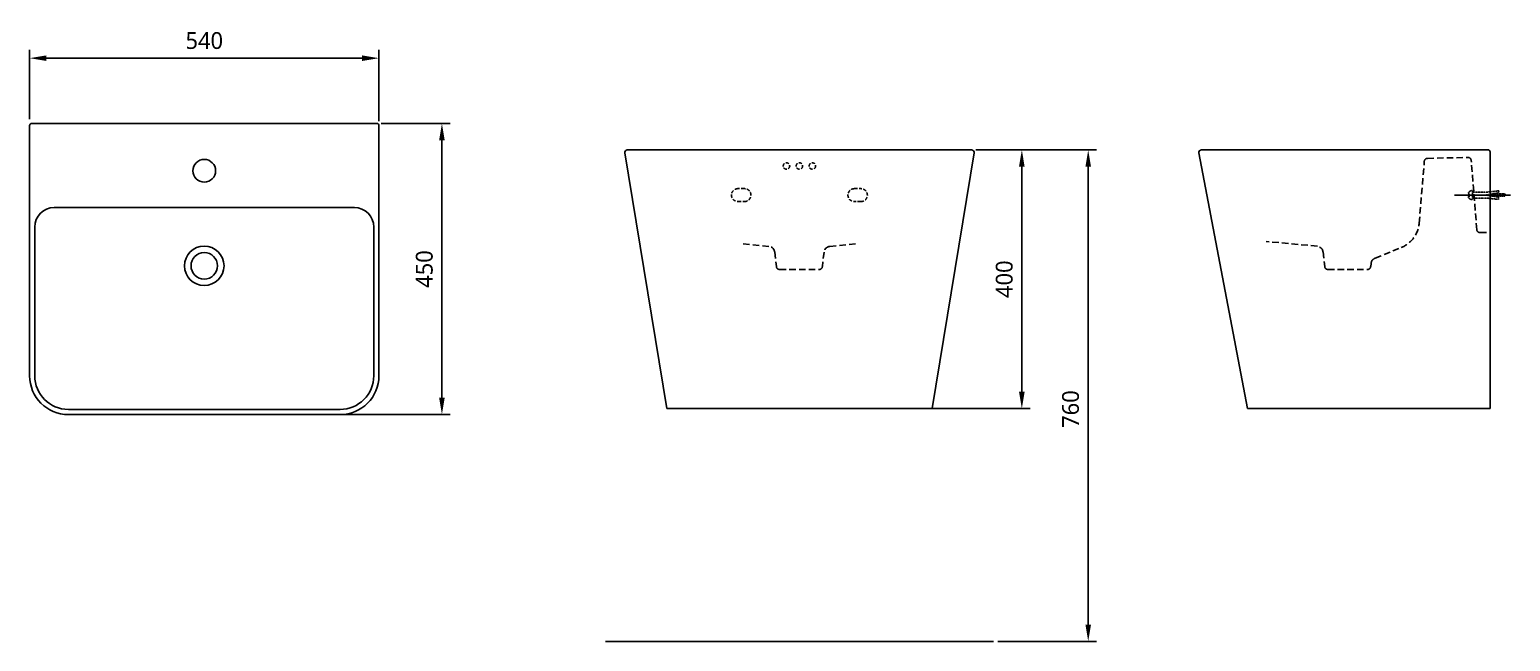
# Model space of a CAD drawing. Extents: x 7158 to 12856, y -4678 to -2578.
# Drawn here: x 10567 to 12856, y -4167 to -3221 of the extents above; entities that cross this region are included whole.
import ezdxf

# ---------------------------------------------------------------- set-up
doc = ezdxf.new("R2010")
doc.units = 0
doc.header["$LTSCALE"] = 20
doc.header["$MEASUREMENT"] = 0
for name, pattern in [('CENTER2', [1.125, 0.75, -0.125, 0.125, -0.125]), ('HIDDEN', [0.375, 0.25, -0.125]), ('HIDDEN2', [0.1875, 0.125, -0.0625])]:
    doc.linetypes.add(name, pattern=pattern)
doc.layers.get('0').update_dxf_attribs({"linetype": 'CONTINUOUS'})
doc.layers.get('DEFPOINTS').update_dxf_attribs({"linetype": 'CONTINUOUS'})
for name, color, linetype in [('1', 1, 'CONTINUOUS'), ('2', 2, 'HIDDEN'), ('3', 3, 'CONTINUOUS')]:
    doc.layers.add(name, color=color, linetype=linetype)
doc.styles.get("Standard").update_dxf_attribs({"font": 'NanumGothic.ttf'})
doc.dimstyles.get("Standard").update_dxf_attribs({"dimtxt": 2.5, "dimasz": 2, "dimexe": 2, "dimexo": 1, "dimgap": 1.5, "dimtad": 1, "dimdec": 0, "dimlfac": 10, "dimrnd": 0.5, "dimzin": 0, "dimdsep": 46, "dimtxsty": 'Standard', "dimcen": 0, "dimclrt": 2, "dimadec": 0, "dimazin": 0, "dimtfac": 1, "dimtdec": 0, "dimtmove": 0, "dimatfit": 3, "dimfxl": 1, "dimtolj": 1, "dimtzin": 0, "dimarcsym": 0})

# ---------------------------------------------------------------- blocks, each defined once
blk = doc.blocks.new('*D72')
at = {"color": 3, "lineweight": -2, "transparency": 16777216}
for p, q in [((11110.7, -3366.6), (11217.5, -3366.6)), ((11204.5, -3392.6), (11204.5, -3790.6)), ((11053.7, -3816.6), (11217.5, -3816.6))]:
    blk.add_line(p, q, dxfattribs=at)
at = {"color": 3, "transparency": 16777216}
for points in [[(11200.2, -3392.6), (11208.8, -3392.6), (11204.5, -3366.6)], [(11200.2, -3790.6), (11208.8, -3790.6), (11204.5, -3816.6)]]:
    blk.add_solid(points, dxfattribs=at)
at = {"layer": 'DEFPOINTS', "color": 0, "transparency": 16777216}
for p in [(11104.2, -3366.6), (11047.2, -3816.6), (11204.5, -3816.6)]:
    blk.add_point(p, dxfattribs=at)
at = {"color": 2, "transparency": 16777216, "insert": (11177.4, -3591.6), "char_height": 26, "attachment_point": 5, "rotation": 90}
blk.add_mtext('\\A1;450', dxfattribs=at)
blk = doc.blocks.new('*D73')
at = {"color": 3, "lineweight": -2, "transparency": 16777216}
for p, q in [((10567.2, -3360.1), (10567.2, -3252.6)), ((10593.2, -3265.6), (11081.2, -3265.6)), ((11107.2, -3363.1), (11107.2, -3252.6))]:
    blk.add_line(p, q, dxfattribs=at)
at = {"color": 3, "transparency": 16777216}
for points in [[(10593.2, -3261.3), (10593.2, -3269.9), (10567.2, -3265.6)], [(11081.2, -3261.3), (11081.2, -3269.9), (11107.2, -3265.6)]]:
    blk.add_solid(points, dxfattribs=at)
at = {"layer": 'DEFPOINTS', "color": 0, "transparency": 16777216}
for p in [(11107.2, -3265.6), (10567.2, -3366.6), (11107.2, -3369.6)]:
    blk.add_point(p, dxfattribs=at)
at = {"color": 2, "transparency": 16777216, "insert": (10837.2, -3238.5), "char_height": 26, "attachment_point": 5}
blk.add_mtext('\\A1;540', dxfattribs=at)
blk = doc.blocks.new('*D74')
at = {"layer": '3', "color": 3, "lineweight": -2, "transparency": 16777216}
for p, q in [((12029.6, -3407.3), (12113.9, -3407.3)), ((12100.9, -3433.3), (12100.9, -3781.3)), ((11958.6, -3807.3), (12113.9, -3807.3))]:
    blk.add_line(p, q, dxfattribs=at)
at = {"layer": '3', "color": 3, "transparency": 16777216}
for points in [[(12096.5, -3433.3), (12105.2, -3433.3), (12100.9, -3407.3)], [(12096.5, -3781.3), (12105.2, -3781.3), (12100.9, -3807.3)]]:
    blk.add_solid(points, dxfattribs=at)
at = {"layer": 'DEFPOINTS', "color": 0, "transparency": 16777216}
for p in [(12023.1, -3407.3), (11952.1, -3807.3), (12100.9, -3807.3)]:
    blk.add_point(p, dxfattribs=at)
at = {"layer": '3', "color": 2, "transparency": 16777216, "insert": (12073.8, -3607.3), "char_height": 26, "attachment_point": 5, "rotation": 90}
blk.add_mtext('\\A1;400', dxfattribs=at)
blk = doc.blocks.new('*D75')
at = {"color": 3, "lineweight": -2, "transparency": 16777216}
for p, q in [((12029.6, -3407.3), (12216.5, -3407.3)), ((12203.5, -3433.3), (12203.5, -4141.3)), ((12063.6, -4167.3), (12216.5, -4167.3))]:
    blk.add_line(p, q, dxfattribs=at)
at = {"color": 3, "transparency": 16777216}
for points in [[(12199.2, -3433.3), (12207.8, -3433.3), (12203.5, -3407.3)], [(12199.2, -4141.3), (12207.8, -4141.3), (12203.5, -4167.3)]]:
    blk.add_solid(points, dxfattribs=at)
at = {"layer": 'DEFPOINTS', "color": 0, "transparency": 16777216}
for p in [(12023.1, -3407.3), (12057.1, -4167.3), (12203.5, -4167.3)]:
    blk.add_point(p, dxfattribs=at)
at = {"color": 2, "transparency": 16777216, "insert": (12176.3, -3808.1), "char_height": 26, "attachment_point": 5, "rotation": 90}
blk.add_mtext('\\A1;760', dxfattribs=at)

msp = doc.modelspace()

# ---------------------------------------------------------------- linework, layer by layer
for p, q in [((10567.2, -3369.6), (10567.2, -3756.6)), ((10570.2, -3366.6), (11104.2, -3366.6)), ((11107.2, -3756.6), (11107.2, -3369.6)), ((11491.1, -3407.3), (12023.1, -3407.3)), ((11491.1, -3407.3), (12023.1, -3407.3)), ((12378.6, -3407.3), (12821.6, -3407.3)), ((12824.6, -3807.3), (12824.6, -3410.3)), ((11552.1, -3807.3), (11487.1, -3411.9)), ((11962.1, -3807.3), (12027, -3411.9)), ((12449.6, -3807.3), (12374.6, -3412)), ((10605.2, -3496.6), (11069.2, -3496.6)), ((10575.2, -3526.6), (10575.2, -3756.6)), ((11099.2, -3756.6), (11099.2, -3526.6)), ((10627.2, -3808.6), (11047.2, -3808.6)), ((10627.2, -3816.6), (11047.2, -3816.6)), ((11552.1, -3807.3), (11962.1, -3807.3)), ((12449.6, -3807.3), (12824.6, -3807.3))]:
    msp.add_line(p, q)
at = {"color": 7, "linetype": 'CENTER2', "ltscale": 0.05}
msp.add_line((12856, -3477.3), (12769.4, -3477.3), dxfattribs=at)
at = {"color": 7, "linetype": 'HIDDEN2', "ltscale": 0.05}
msp.add_lwpolyline([(12797.3, -3484.3), (12797.3, -3470.2, 0.316317), (12790.7, -3474.9), (12792.5, -3474.9), (12792.5, -3479.7), (12790.7, -3479.7, 0.316317)], format="xyb", close=True, dxfattribs=at)
for points in [[(12797.3, -3481.8), (12813.1, -3481.8), (12818.2, -3481.8), (12837.8, -3483.9), (12837.5, -3480.4), (12818.2, -3477.3), (12837.5, -3473.9), (12838.2, -3470.7), (12818.2, -3472.8), (12813.1, -3472.8), (12797.3, -3472.8)], [(12829.3, -3479.1), (12847.8, -3479.1), (12847.8, -3475.5), (12828.4, -3475.5)]]:
    msp.add_lwpolyline(points, dxfattribs=at)
msp.add_circle((10837.2, -3439.6), 17.5)
for centre, radius, start, end in [((10570.2, -3369.6), 3, 90, 180), ((11104.2, -3369.6), 3, 0, 90), ((11491.1, -3411.3), 4, 90, 189.329), ((12023.1, -3411.3), 4, 350.671, 90), ((12378.6, -3411.3), 4, 90, 190.7344), ((12821.6, -3410.3), 3, 0, 90), ((10605.2, -3526.6), 30, 90, 180), ((11069.2, -3526.6), 30, 0, 90), ((10837.2, -3586.6), 30.5, 90, 270), ((10837.2, -3586.6), 20.5, 90, 270), ((10837.2, -3586.6), 30.5, 270, 90), ((10837.2, -3586.6), 20.5, 270, 90), ((10627.2, -3756.6), 60, 180, 270), ((10627.2, -3756.6), 52, 180, 270), ((11047.2, -3756.6), 60, 270, 0), ((11047.2, -3756.6), 52, 270, 0)]:
    msp.add_arc(centre, radius, start, end)
at = {"layer": '1'}
msp.add_line((11457.1, -4167.3), (12057.1, -4167.3), dxfattribs=at)
at = {"layer": '2', "ltscale": 2}
for p, q in [((12715, -3520.6), (12723, -3425.1)), ((12727.8, -3420.5), (12790.4, -3419)), ((12804.1, -3530.8), (12795.5, -3423.6)), ((12809, -3535.3), (12824.6, -3535.3)), ((11710, -3556.7), (11667.5, -3552.4)), ((11718.9, -3565.4), (11721.6, -3587.8)), ((11795.2, -3565.4), (11792.6, -3587.8)), ((11804.2, -3556.7), (11846.7, -3552.4)), ((12557.7, -3556.3, 0), (12478.8, -3549, 0)), ((12566.4, -3565, 0), (12569, -3587.8)), ((12646.8, -3574.9), (12687.1, -3558.5)), ((11726.5, -3592.3), (11787.6, -3592.3)), ((12574, -3592.3), (12635.1, -3592.3)), ((12640.7, -3583), (12640.1, -3587.8))]:
    msp.add_line(p, q, dxfattribs=at)
at = {"layer": '2'}
for p, q in [((11672.1, -3467.3), (11662.1, -3467.3)), ((11842.1, -3467.3), (11852.1, -3467.3)), ((11842.1, -3467.3), (11852.1, -3467.3)), ((11662.1, -3487.3), (11672.1, -3487.3)), ((11852.1, -3487.3), (11842.1, -3487.3)), ((11852.1, -3487.3), (11842.1, -3487.3))]:
    msp.add_line(p, q, dxfattribs=at)
for centre in [(11737.1, -3432.3), (11757.1, -3432.3), (11777.1, -3432.3)]:
    msp.add_circle(centre, 5, dxfattribs=at)
at = {"layer": '2', "ltscale": 2}
for centre, radius, start, end in [((12727.9, -3425.5), 5, 91.322, 175.2321), ((12790.5, -3424), 5, 5.0457, 91.322), ((12670.2, -3516.8), 45, 292.0918, 355.2321), ((12809, -3530.3), 5, 186.6044, 270), ((11709, -3566.6), 10, 6.6755, 84.3316), ((11805.1, -3566.6), 10, 95.6684, 173.3245), ((12556.4, -3566.2, 0), 10, 6.6755, 82.7173), ((11726.5, -3587.3), 5, 186.6755, 270), ((11787.6, -3587.3), 5, 270, 353.3245), ((12574, -3587.3), 5, 186.6755, 270), ((12635.1, -3587.3), 5, 270, 353.3245), ((12650.6, -3584.1), 10, 112.0918, 173.3245)]:
    msp.add_arc(centre, radius, start, end, dxfattribs=at)
at = {"layer": '2'}
for centre, start, end in [((11662.1, -3477.3), 90, 270), ((11672.1, -3477.3), 270, 90), ((11842.1, -3477.3), 90, 270), ((11842.1, -3477.3), 90, 270), ((11852.1, -3477.3), 270, 90), ((11852.1, -3477.3), 270, 90)]:
    msp.add_arc(centre, 10, start, end, dxfattribs=at)

# ---------------------------------------------------------------- dimensions: what is measured, and where the dimension line sits
dim = msp.add_linear_dim(base=(11107.2, -3265.6), p1=(10567.2, -3366.6), p2=(11107.2, -3369.6), dimstyle='Standard', override={"dimscale": 1.3, "dimtxt": 20, "dimasz": 20, "dimexe": 10, "dimexo": 5, "dimgap": 10, "dimlfac": 1, "dimzin": 8, "dimclrd": 3, "dimclre": 3, "dimfxl": 1.25, "dimarcsym": 1})
dim.commit()
dim.dimension.update_dxf_attribs({"geometry": '*D73', "text_midpoint": (10837.2, -3238.5)})
dim = msp.add_linear_dim(base=(11204.5, -3816.6), p1=(11104.2, -3366.6), p2=(11047.2, -3816.6), angle=90, dimstyle='Standard', override={"dimscale": 1.3, "dimtxt": 20, "dimasz": 20, "dimexe": 10, "dimexo": 5, "dimgap": 10, "dimlfac": 1, "dimzin": 8, "dimclrd": 3, "dimclre": 3, "dimfxl": 1.25, "dimarcsym": 1})
dim.commit()
dim.dimension.update_dxf_attribs({"geometry": '*D72', "text_midpoint": (11177.4, -3591.6)})
dim = msp.add_linear_dim(base=(12203.5, -4167.3), p1=(12023.1, -3407.3), p2=(12057.1, -4167.3), angle=90, dimstyle='Standard', override={"dimscale": 1.3, "dimtxt": 20, "dimasz": 20, "dimexe": 10, "dimexo": 5, "dimgap": 10, "dimlfac": 1, "dimzin": 8, "dimclrd": 3, "dimclre": 3, "dimfxl": 1.25, "dimarcsym": 1})
dim.commit()
dim.dimension.update_dxf_attribs({"geometry": '*D75', "text_midpoint": (12203.5, -3808.1), "dimtype": 160})
at = {"layer": '3', "color": 7}
dim = msp.add_linear_dim(base=(12100.9, -3807.3), p1=(12023.1, -3407.3), p2=(11952.1, -3807.3), angle=90, dimstyle='Standard', override={"dimscale": 1.3, "dimtxt": 20, "dimasz": 20, "dimexe": 10, "dimexo": 5, "dimgap": 10, "dimlfac": 1, "dimzin": 8, "dimclrd": 3, "dimclre": 3, "dimfxl": 1.25, "dimarcsym": 1}, dxfattribs=at)
dim.commit()
dim.dimension.update_dxf_attribs({"geometry": '*D74', "text_midpoint": (12073.8, -3607.3)})

doc.saveas('drawing.dxf')
